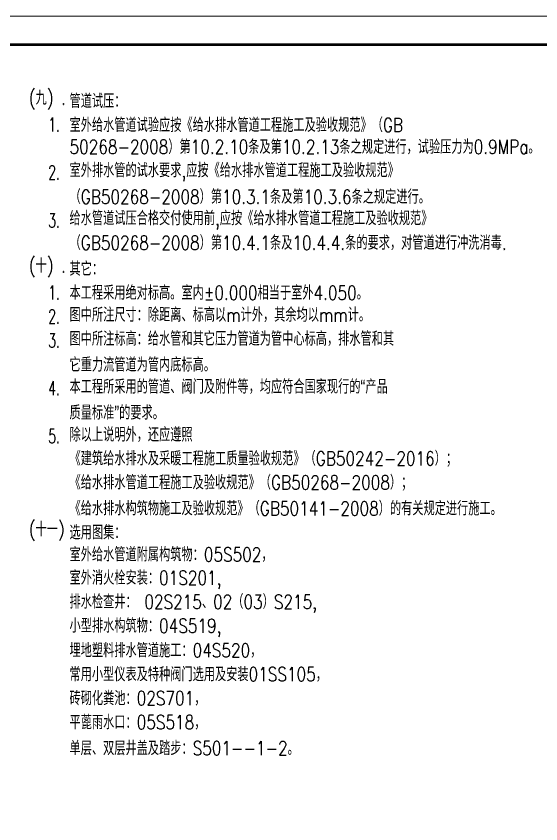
# Model space of a CAD drawing. Header units: millimetres. Extents: x 53009415 to 54059915, y 20499171 to 20796171.
# Drawn here: x 53489707 to 53581771, y 20654363 to 20796171 of the extents above; entities that cross this region are included whole.
import ezdxf

# ---------------------------------------------------------------- set-up
doc = ezdxf.new("R2010")
doc.units = ezdxf.units.MM
doc.header["$LTSCALE"] = 1000
doc.layers.add('PUB_TITLE', color=7, linetype='Continuous', lineweight=20)
doc.layers.add('ROAD', color=2, linetype='Continuous')
doc.layers.add('TWT_TEXT', color=7, linetype='Continuous')
doc.styles.add('_TWT_PIPEDN', font='SIMPLEX', dxfattribs={"width": 0.8, "height": 3.5, "bigfont": 'HZTXT'})

# ---------------------------------------------------------------- blocks, each defined once
blk = doc.blocks.new('a1')
at = {"layer": 'PUB_TITLE'}
blk.add_lwpolyline([(50422310, 18549330), (50506410, 18549330), (50506410, 18608730), (50422310, 18608730)], close=True, dxfattribs=at)
at = {"layer": 'PUB_TITLE', "const_width": 100}
blk.add_lwpolyline([(50424810, 18550330), (50505410, 18550330), (50505410, 18607730), (50424810, 18607730)], close=True, dxfattribs=at)

msp = doc.modelspace()

# ---------------------------------------------------------------- block references
at = {"layer": 'ROAD', "xscale": 5, "yscale": 5, "zscale": 5}
msp.add_blockref('a1', (-198892134.618, -72247479.218), dxfattribs=at)

# ---------------------------------------------------------------- texts
at = {"layer": 'TWT_TEXT', "style": '_TWT_PIPEDN'}
for s, height, width, p in [('(九) .', 2454.8084, 0.8, (53491925.901, 20780606.301, 0)), ('管道试压：', 2454.8084, 0.8, (53499069.948, 20780041.771, 0)), ('1.', 2454.8084, 0.64, (53495350.891, 20775896.601, 0)), ('室外给水管道试验应按《给水排水管道工程施工及验收规范》（GB', 2454.80836, 0.8, (53499069.948, 20775833.528, 0)), ('50268-2008）第10.2.10条及第10.2.13条之规定进行，试验压力为0.9MPa。', 2454.80836, 0.8, (53499069.948, 20771992.54, 0)), ('室外排水管的试水要求,应按《给水排水管道工程施工及验收规范》', 2454.80836, 0.8, (53499069.948, 20767884.625, 0)), ('2.', 2454.8084, 0.64, (53495350.891, 20767480.115, 0)), ('（GB50268-2008）第10.3.1条及第10.3.6条之规定进行。', 2454.80836, 0.8, (53499069.948, 20763228.129, 0)), ('给水管道试压合格交付使用前,应按《给水排水管道工程施工及验收规范》', 2454.80836, 0.8, (53499069.948, 20759468.139, 0)), ('3.', 2454.8084, 0.64, (53495350.891, 20759063.629, 0)), ('（GB50268-2008）第10.4.1条及10.4.4.条的要求，对管道进行冲洗消毒.', 2454.80836, 0.8, (53499069.948, 20755159.568, 0)), ('(十) .', 2454.8084, 0.8, (53491925.901, 20751148.601, 0)), ('其它：', 2454.8084, 0.8, (53499069.948, 20750584.071, 0)), ('1.', 2454.8084, 0.64, (53495350.891, 20746438.901, 0)), ('本工程采用绝对标高。室内%%P0.000相当于室外4.050。', 2454.80836, 0.8, (53499069.948, 20746375.828, 0)), ('图中所注尺寸：除距离、标高以m计外，其余均以mm计。', 2454.80836, 0.8, (53499069.948, 20742515.511, 0)), ('2.', 2454.8084, 0.64, (53495350.891, 20742230.658, 0)), ('图中所注标高：给水管和其它压力管道为管中心标高，排水管和其', 2454.80836, 0.8, (53499069.948, 20738307.268, 0)), ('3.', 2454.8084, 0.64, (53495350.891, 20738022.415, 0)), ('它重力流管道为管内底标高。', 2454.80836, 0.8, (53499069.948, 20733751.099, 0)), ('本工程所采用的管道、阀门及附件等，均应符合国家现行的“产品', 2454.80836, 0.8, (53499069.948, 20729890.782, 0)), ('4.', 2454.8084, 0.64, (53495350.891, 20729605.929, 0)), ('质量标准”的要求。', 2454.8084, 0.8, (53499069.948, 20725334.613, 0)), ('除以上说明外，还应遵照', 2454.80836, 0.8, (53499069.948, 20721474.296, 0)), ('5.', 2454.8084, 0.64, (53495350.891, 20721189.443, 0)), ('《建筑给水排水及采暖工程施工质量验收规范》（GB50242-2016）；', 2454.80836, 0.8, (53499069.948, 20717285.382, 0)), ('《给水排水管道工程施工及验收规范》（GB50268-2008）；', 2454.80836, 0.8, (53499069.948, 20713077.139, 0)), ('《给水排水构筑物施工及验收规范》（GB50141-2008）的有关规定进行施工。', 2454.80836, 0.8, (53499069.948, 20708520.971, 0)), ('(十一) .', 2454.8084, 0.8, (53491925.901, 20704857.929, 0)), ('选用图集：', 2454.8084, 0.8, (53499069.948, 20704293.399, 0)), ('室外给水管道附属构筑物：05S502，', 2454.80836, 0.8, (53499069.948, 20700433.082, 0)), ('室外消火栓安装：01S201,', 2454.80836, 0.8, (53499069.948, 20696344.496, 0)), ('排水检查井： 02S215、02（03）S215,', 2454.80836, 0.8, (53499069.948, 20692136.253, 0)), ('小型排水构筑物：04S519,', 2454.80836, 0.8, (53499069.948, 20687928.01, 0)), ('埋地塑料排水管道施工：04S520，', 2454.80836, 0.8, (53499069.948, 20683600.11, 0)), ('常用小型仪表及特种阀门选用及安装01SS105，', 2454.80836, 0.8, (53499069.948, 20679391.867, 0)), ('砖砌化粪池：02S701，', 2454.80836, 0.8, (53499069.948, 20675183.624, 0)), ('平蓖雨水口：05S518，', 2454.80836, 0.8, (53499069.948, 20670975.381, 0)), ('单层、双层井盖及踏步：S501--1-2。', 2454.80836, 0.8, (53499069.948, 20666419.213, 0))]:
    msp.add_text(s, height=height, dxfattribs=dict(at, width=width)).set_placement(p)

doc.saveas('drawing.dxf')
